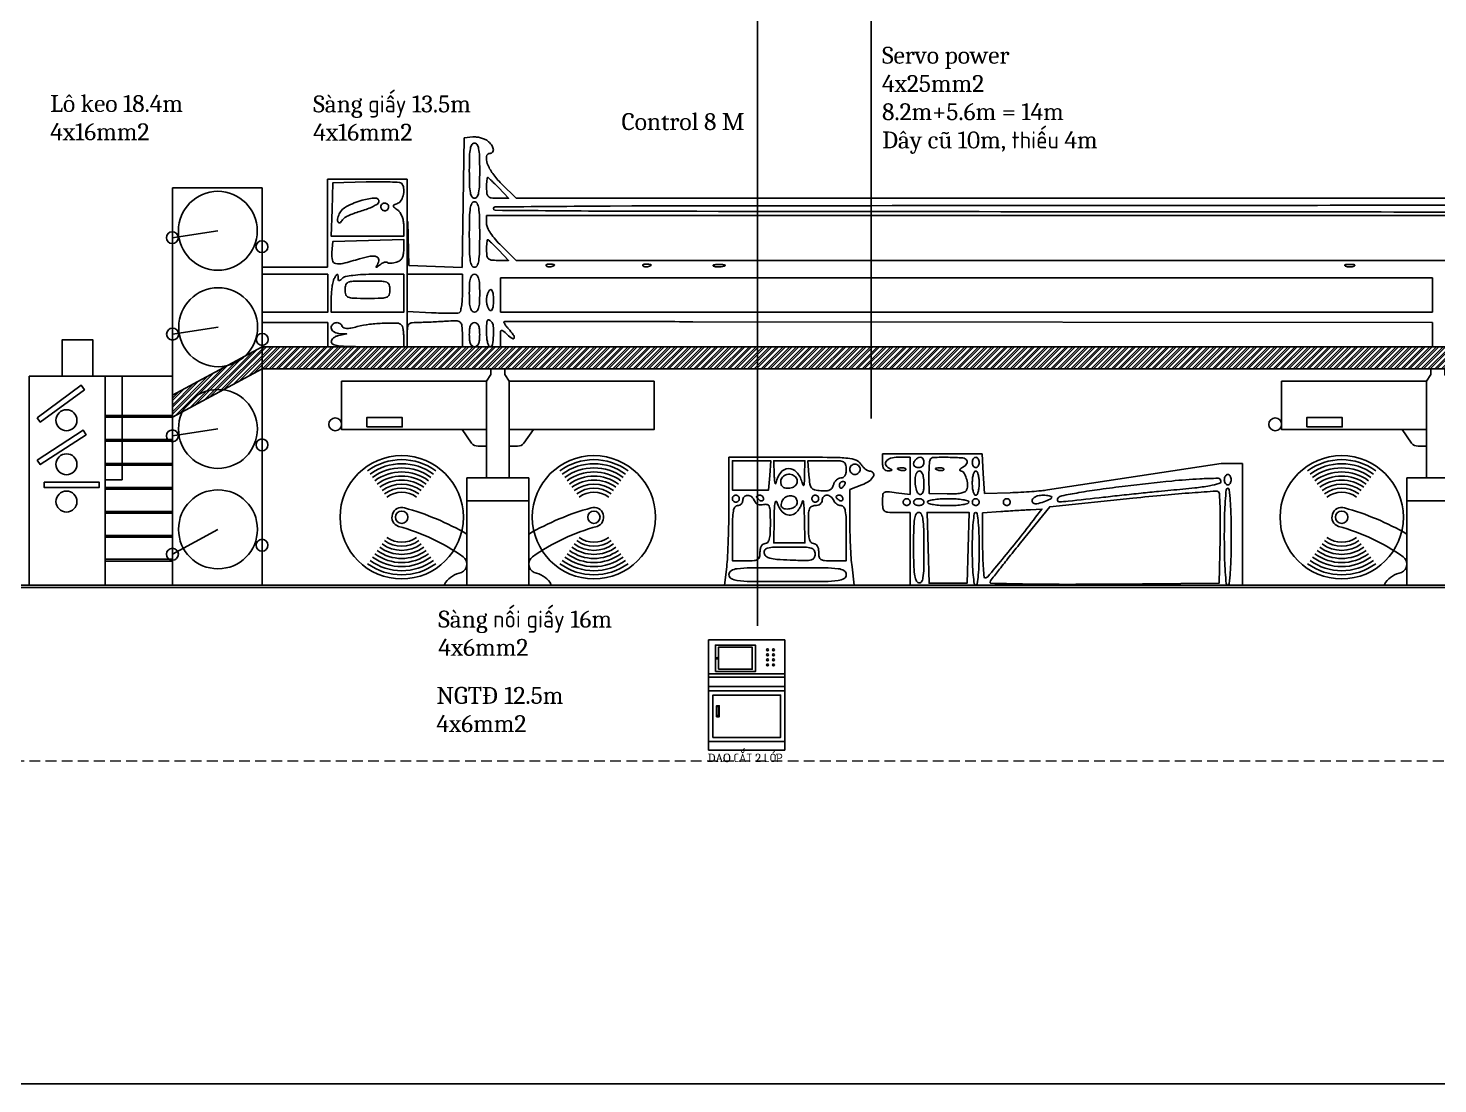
# Model space of a CAD drawing. Extents: x 223136 to 348136, y -32544 to -4064.
# Drawn here: x 284488 to 301134, y -25702 to -13238 of the extents above; entities that cross this region are included whole.
import ezdxf

# ---------------------------------------------------------------- set-up
doc = ezdxf.new("R2010")
doc.units = 0
doc.header["$LTSCALE"] = 20
doc.header["$MEASUREMENT"] = 0
doc.linetypes.add('HIDDEN', pattern=[9.525, 6.35, -3.175])
doc.layers.add('6', color=6, linetype='Continuous')
doc.layers.add('Cuasau', color=10, linetype='Continuous')

# ---------------------------------------------------------------- blocks, each defined once
blk = doc.blocks.new('ngtd')
for p, q in [((-84, 2484), (-84, 2553)), ((84, 2553), (-84, 2553)), ((84, 2484), (84, 2553)), ((-133, 2406), (-84, 2484)), ((-133, 2406), (-133, 1264)), ((133, 2406), (84, 2484)), ((133, 2385), (133, 1264))]:
    blk.add_line(p, q)
for points in [[(-1845, 2120), (-1845, 1835), (-989, 1835), (-133, 1835), (-133, 2120), (-133, 2406), (-989, 2406), (-1845, 2406)], [(-1845, 2406), (-133, 2406), (-133, 1835), (-1845, 1835)], [(1845, 2120), (1845, 1835), (989, 1835), (133, 1835), (133, 2120), (133, 2406), (989, 2406), (1845, 2406)], [(1845, 2406), (133, 2406), (133, 1835), (1845, 1835)], [(-1547, 1867), (-1128, 1867), (-1128, 1977), (-1547, 1977)], [(-366, 1264), (366, 1264), (366, 0), (-366, 0)], [(-366, 1264), (366, 1264), (366, 994), (-366, 994)]]:
    blk.add_lwpolyline(points, close=True)
for points in [[(-133, 1639), (-233, 1639, -0.226341), (-309, 1676), (-422, 1835)], [(133, 1639), (233, 1639, 0.226341), (309, 1676), (422, 1835)], [(-366, 0), (-632, 0), (-618, 30, -0.174978), (-430, 149, 0.567913), (-408, 332, 0.087928), (-1173, 692, -0.977628), (-1102, 911, -0.064496), (-366, 601, 0.636075)], [(366, 0), (632, 0), (618, 30, 0.174978), (430, 149, -0.567913), (408, 332, -0.087928), (1173, 692, 0.977628), (1102, 911, 0.064496), (366, 601, -0.636075)]]:
    blk.add_lwpolyline(points, format="xyb")
for centre, radius in [((-1920, 1897), 75.5), ((-1135, 800), 728), ((1135, 800), 728), ((-1135, 800), 73.3), ((1135, 800), 73.3)]:
    blk.add_circle(centre, radius)
for centre, radius, start, end in [((-1135, 800), 680, 53.7103, 126.2897), ((-1135, 800), 632, 53.7103, 126.2897), ((-1135, 800), 583, 53.7103, 126.2897), ((-1135, 800), 535, 53.7103, 126.2897), ((1135, 800), 680, 53.7103, 126.2897), ((1135, 800), 632, 53.7103, 126.2897), ((1135, 800), 583, 53.7103, 126.2897), ((1135, 800), 535, 53.7103, 126.2897), ((-1135, 800), 487, 53.7103, 126.2897), ((-1135, 800), 439, 53.7103, 126.2897), ((-1135, 800), 391, 53.7103, 126.2897), ((1135, 800), 487, 53.7103, 126.2897), ((1135, 800), 439, 53.7103, 126.2897), ((1135, 800), 391, 53.7103, 126.2897), ((-1135, 800), 343, 53.7103, 126.2897), ((-1135, 800), 295, 53.7103, 126.2897), ((1135, 800), 343, 53.7103, 126.2897), ((1135, 800), 295, 53.7103, 126.2897), ((-1135, 800), 343, 233.7103, 306.2897), ((-1135, 800), 295, 233.7103, 306.2897), ((1135, 800), 343, 233.7103, 306.2897), ((1135, 800), 295, 233.7103, 306.2897), ((-1135, 800), 535, 233.7103, 306.2897), ((-1135, 800), 487, 233.7103, 306.2897), ((-1135, 800), 439, 233.7103, 306.2897), ((-1135, 800), 391, 233.7103, 306.2897), ((1135, 800), 535, 233.7103, 306.2897), ((1135, 800), 487, 233.7103, 306.2897), ((1135, 800), 439, 233.7103, 306.2897), ((1135, 800), 391, 233.7103, 306.2897), ((-1135, 800), 680, 233.7103, 306.2897), ((-1135, 800), 632, 233.7103, 306.2897), ((-1135, 800), 583, 233.7103, 306.2897), ((1135, 800), 680, 233.7103, 306.2897), ((1135, 800), 632, 233.7103, 306.2897), ((1135, 800), 583, 233.7103, 306.2897)]:
    blk.add_arc(centre, radius, start, end)

msp = doc.modelspace()

# ---------------------------------------------------------------- hatches: boundary and pattern name
at = {"layer": '6', "linetype": 'ByBlock'}
h = msp.add_hatch(dxfattribs=at)
h.set_pattern_fill('ANSI32', color=8, scale=150)
h.paths.add_polyline_path([(293100, -16999.533), (287251.209, -16999.533), (287249.759, -17000.314), (287249.759, -17259.943), (293100, -17259.943)])
h.paths.add_polyline_path([(294444.5, -16999.533), (293100, -16999.533), (293100, -17259.943), (294444.5, -17259.943)])
h.paths.add_polyline_path([(310271, -16999.533), (294444.5, -16999.533), (294444.5, -17259.943), (309914.14, -17259.943), (310271, -17254.453)])
h.paths.add_polyline_path([(286789.377, -17508.211), (287249.759, -17259.943), (287249.759, -17000.314), (287053.524, -17106.068, -0.135462681), (286835.276, -17223.685), (286191.122, -17570.829), (286191.122, -17830.829), (286309.783, -17766.839, -0.322823165)])
h.paths.add_polyline_path([(286789.377, -17508.211, 0.322823165), (286309.783, -17766.839)], flags=17)
h.paths.add_polyline_path([(322538.455, -16999.533), (310271, -16999.533), (310271, -17259.943), (322831.71, -17259.943, -0.047041611)])
h.paths.add_polyline_path([(326394.5, -16999.533), (322538.455, -16999.533, 0.047041611), (322831.71, -17259.943), (325448.278, -17259.943), (325872.486, -17253.417, -0.002624999), (326263.232, -17249.457, -0.011484333), (326394.5, -17251.831)])
h.paths.add_polyline_path([(289265.28, -20791.194), (291669.118, -20791.194), (291669.118, -20010.141), (289265.28, -20010.141)], flags=9)
h.paths.add_polyline_path([(289242.056, -21672.469), (290963.634, -21672.469), (290963.634, -20891.416), (289242.056, -20891.416)], flags=9)
h.paths.add_polyline_path([(341793.609, -14897.652), (343381.371, -14897.652), (343381.371, -14116.599), (341793.609, -14116.599)], flags=9)
h.paths.add_polyline_path([(326496.976, -14897.652), (328084.739, -14897.652), (328084.739, -14116.599), (326496.976, -14116.599)], flags=9)
h.paths.add_polyline_path([(341485.618, -12728.635), (342216.755, -12728.635), (342216.755, -12280.916), (341485.618, -12280.916)], flags=9)
h.paths.add_polyline_path([(334494.455, -12728.635), (335389.821, -12728.635), (335389.821, -12280.916), (334494.455, -12280.916)], flags=9)
h.paths.add_polyline_path([(341228.274, -11323.157), (341959.411, -11323.157), (341959.411, -10875.438), (341228.274, -10875.438)], flags=9)
h.paths.add_polyline_path([(310492.266, -14654.818), (312698.276, -14654.818), (312698.276, -14207.099), (310492.266, -14207.099)], flags=9)
h.paths.add_polyline_path([(341101.91, -22162.655), (341846.624, -22162.655), (341846.624, -21938.795), (341101.91, -21938.795)], flags=9)
h.paths.add_polyline_path([(325532.287, -22162.655), (326284.242, -22162.655), (326284.242, -21938.795), (325532.287, -21938.795)], flags=9)
h.paths.add_polyline_path([(309518.361, -22162.655), (310264.958, -22162.655), (310264.958, -21938.795), (309518.361, -21938.795)], flags=9)
h.paths.add_polyline_path([(292477.274, -22003.036), (293529.88, -22003.036), (293529.88, -21779.176), (292477.274, -21779.176)], flags=9)
h.paths.add_polyline_path([(282411.597, -22165.913), (282985.42, -22165.913), (282985.42, -21942.054), (282411.597, -21942.054)], flags=9)
h.paths.add_polyline_path([(257550.171, -22130.394), (258652.67, -22130.394), (258652.67, -21906.534), (257550.171, -21906.534)], flags=9)
h.paths.add_polyline_path([(257076.65, -22130.504), (257461.407, -22130.504), (257461.407, -21906.644), (257076.65, -21906.644)], flags=9)
h.paths.add_polyline_path([(243783.632, -22162.655), (244685.913, -22162.655), (244685.913, -21938.795), (243783.632, -21938.795)], flags=9)

# ---------------------------------------------------------------- linework, layer by layer
for p, q in [((289625.259, -15299), (289636.358, -14532.826)), ((289636.358, -14532.826), (289738.288, -14522.896)), ((286191.122, -15124.02), (286191.122, -19812.802)), ((287251.195, -15124.02), (286191.122, -15124.02)), ((287249.759, -17259.943), (287249.759, -15124.02)), ((288023.427, -15022.09), (288961.652, -15021.336)), ((288023.427, -16061.776), (288023.427, -15022.09)), ((288961.652, -15021.336), (288961.652, -16999.533)), ((290076.2, -15074.759), (290251.025, -15246.336)), ((289614.16, -16065.174), (289625.259, -15299)), ((290251.025, -15246.336), (308522.139, -15246.336)), ((301906.328, -15450.196), (289901.376, -15450.196)), ((289901.376, -15450.196), (289901.376, -15543.637)), ((288972.585, -15520.223), (288984.006, -16041.39)), ((290076.2, -15808.655), (290251.025, -15980.232)), ((288023.427, -16061.776), (287249.759, -16061.776)), ((287729.048, -16060.42), (288023.427, -16061.776)), ((288984.006, -16041.39), (289299.083, -16053.282)), ((289299.083, -16053.282), (289614.16, -16065.174)), ((290251.025, -15980.232), (302097.654, -15980.232)), ((292306.925, -16184.092), (290064.464, -16184.092)), ((290064.464, -16184.092), (290064.464, -16387.952)), ((301072.908, -16184.092), (292306.925, -16184.092)), ((301072.908, -16387.952), (301072.908, -16184.092)), ((290064.464, -16387.952), (290064.464, -16591.812)), ((301072.908, -16591.812), (301072.908, -16387.952)), ((290064.464, -16591.812), (292306.925, -16591.812)), ((292306.925, -16591.812), (301072.908, -16591.812)), ((301072.908, -16714.831), (292337.504, -16704.287)), ((301072.908, -16999.533), (301072.908, -16714.831)), ((290064.464, -16891.283), (290064.464, -16999.533)), ((286191.122, -17570.829), (287249.759, -17000.314)), ((287251.195, -16999.533), (346820.5, -16999.533)), ((290064.464, -16999.533), (292306.925, -16999.533)), ((287249.759, -17259.943), (286191.122, -17830.829)), ((287249.759, -17259.943), (346820.5, -17259.943)), ((287249.759, -17259.943), (287249.759, -19812.802)), ((284499.084, -17346.095), (286191.122, -17346.095)), ((284499.084, -17346.095), (284499.084, -19812.802)), ((285396.068, -17346.095), (285396.068, -19812.802)), ((285396.068, -17346.095), (285396.068, -19812.802)), ((285596.5, -17346.095), (285596.5, -18569.5)), ((286191.122, -19812.802), (286191.122, -17346.095)), ((286191.122, -17830.829), (286191.122, -17570.829)), ((286191.122, -17810.829), (285396.068, -17810.829)), ((286191.122, -17830.829), (285396.068, -17830.829)), ((286191.122, -18093.968), (285396.068, -18093.968)), ((286191.122, -18113.968), (285396.068, -18113.968)), ((292762.664, -18844.466), (292763.018, -18304.237)), ((292763.018, -18304.237), (293516.955, -18304.237)), ((295165.808, -18263.465), (294576.648, -18263.465)), ((294576.648, -18263.465), (294576.648, -18365.395)), ((294760.122, -18304.237), (294902.824, -18304.237)), ((294902.824, -18304.237), (294902.824, -18524.603)), ((295754.967, -18263.465), (295165.808, -18263.465)), ((295767.195, -18497.904), (295754.967, -18263.465)), ((286191.122, -18377.107), (285396.068, -18377.107)), ((286191.122, -18397.107), (285396.068, -18397.107)), ((285596.5, -18569.5), (285396.068, -18569.5)), ((294332.741, -18630.413), (294190.039, -18686.405)), ((294902.824, -18524.603), (294902.824, -18744.97)), ((295779.423, -18732.343), (295767.195, -18497.904)), ((286191.122, -18660.246), (285396.068, -18660.246)), ((286191.122, -18680.246), (285396.068, -18680.246)), ((294190.039, -18686.405), (294190.393, -19035.55)), ((294902.824, -18744.97), (294739.736, -18723.095)), ((296085.213, -18722.973), (295779.423, -18732.343)), ((296656.021, -18667.49), (296523.512, -18690.546)), ((286191.122, -18943.385), (285396.068, -18943.385)), ((286191.122, -18963.385), (285396.068, -18963.385)), ((294739.736, -18956.589), (294902.824, -18956.589)), ((294902.824, -18956.589), (294902.824, -19384.695)), ((286191.122, -19226.524), (285396.068, -19226.524)), ((286191.122, -19246.524), (285396.068, -19246.524)), ((294902.824, -19384.695), (294902.824, -19812.802)), ((286191.122, -19509.663), (285396.068, -19509.663)), ((286191.122, -19529.663), (285396.068, -19529.663)), ((292710.888, -19812.802), (292736.599, -19598.749)), ((294216.459, -19598.749), (294242.169, -19812.802)), ((237333.565, -19812.802), (346860.741, -19812.802)), ((294242.169, -19812.802), (294602.713, -19812.802)), ((294902.824, -19812.802), (294602.713, -19812.802))]:
    msp.add_line(p, q)
at = {"linetype": 'ByBlock'}
for p, q in [((298574.31, -18376.737), (296656.021, -18667.49)), ((298826.404, -18376.737), (298574.31, -18376.737)), ((298826.404, -19811.959), (298826.404, -18376.737)), ((292616.626, -21368.013), (292616.626, -21238.013)), ((292616.626, -21238.013), (292648.626, -21238.013)), ((292648.626, -21238.013), (292648.626, -21368.013)), ((292648.626, -21368.013), (292616.626, -21368.013)), ((292621.626, -21353.734), (292643.626, -21353.734))]:
    msp.add_line(p, q, dxfattribs=at)
for points in [[(223135.508, -25702.311), (348135.508, -25702.311), (348135.508, -4063.542), (223135.508, -4063.542)], [(292616.626, -21368.013), (292648.626, -21368.013), (292648.626, -21238.013), (292616.626, -21238.013)]]:
    msp.add_lwpolyline(points, close=True, dxfattribs=at)
for points in [[(289697.516, -14920.16, 0.006994), (289699.906, -15091.055, 0.039364), (289709.62, -15181.78, 0.093584), (289728.22, -15229.457, 0.258593), (289758.674, -15246.336, 0.258593), (289789.127, -15229.457, 0.093584), (289807.728, -15181.78, 0.039364), (289817.441, -15091.055, 0.006994), (289819.832, -14920.16, 0.006994), (289817.441, -14749.265, 0.039364), (289807.728, -14658.539, 0.093584), (289789.127, -14610.862, 0.258593), (289758.674, -14593.984, 0.258593), (289728.22, -14610.862, 0.093584), (289709.62, -14658.539, 0.039364), (289699.906, -14749.265, 0.006994)], [(288076.716, -15378.845), (288066.41, -15694.828), (288494.629, -15694.828), (288922.847, -15694.828), (288922.847, -15566.814, 0.046134), (288917.789, -15512.106, 0.048017), (288902.789, -15460.015, 0.052054), (288879.945, -15416.173, 0.088141), (288851.496, -15386.252, -0.011806), (288807.745, -15352.408, -0.225928), (288800.531, -15337.259, -0.289816), (288808.615, -15324.485, -0.018157), (288851.496, -15306.044, 0.174579), (288894.433, -15268.726, 0.080791), (288920.025, -15198.263, 0.080072), (288922.095, -15122.632, 0.164703), (288896.167, -15070.158, 0.183094), (288873.167, -15059.797, 0.005104), (288762.399, -15054.161, 0.009831), (288630.114, -15051.388, 0.006519), (288478.253, -15053.169), (288087.021, -15062.862)], [(289901.376, -15124.02, 0.031162), (289905.725, -15193.736, 0.174494), (289922.398, -15226.548, 0.163634), (289956.825, -15242.37, 0.026602), (290031.32, -15246.336), (290161.264, -15246.336), (290044.078, -15124.02, 0.005081), (289998.242, -15077.14, 0.007831), (289957.568, -15037.634, 0.003317), (289922.309, -15004.883, 0.187632), (289914.134, -15001.704, 0.37258), (289909.056, -15006.097, 0.01007), (289905.124, -15037.634, 0.016197), (289902.294, -15077.122, 0.009786)], [(288628.462, -15293.666, -0.173455), (288611.532, -15315.246, -0.024655), (288561.661, -15343.323, -0.025646), (288496.922, -15371.629, -0.019298), (288423.209, -15396.246, 0.014774), (288348.839, -15420.337, 0.01899), (288282.108, -15447.051, 0.017079), (288228.885, -15472.952, 0.133319), (288208.936, -15491.617, -0.077939), (288174.564, -15531.677, -0.425753), (288149.116, -15529.151, -0.227587), (288141.007, -15492.771, -0.053223), (288162.096, -15432.112, -0.16652), (288248.452, -15343.224, -0.045347), (288432.949, -15269.703, -0.064458), (288591.575, -15244.131, -0.521769)], [(288737.221, -15324.398, -0.099038), (288743.382, -15340.959, -0.097945), (288742.734, -15358.684, -0.097945), (288735.386, -15374.828, -0.099038), (288722.47, -15386.886, -0.099038), (288705.909, -15393.046, -0.097945), (288688.183, -15392.398, -0.097945), (288672.039, -15385.051, -0.099038), (288659.982, -15372.134, -0.099038), (288653.821, -15355.573, -0.097945), (288654.469, -15337.848, -0.097945), (288661.816, -15321.704, -0.099038), (288674.733, -15309.646, -0.099038), (288691.294, -15303.485, -0.097945), (288709.02, -15304.134, -0.097945), (288725.164, -15311.481, -0.099038)], [(289697.516, -15674.442, 0.005528), (289699.797, -15880.758, 0.033635), (289709.318, -15987.028, 0.080293), (289727.631, -16042.878, 0.280451), (289758.674, -16061.776, 0.280451), (289789.717, -16042.878, 0.080293), (289808.029, -15987.028, 0.033635), (289817.551, -15880.758, 0.005528), (289819.832, -15674.442, 0.005528), (289817.551, -15468.126, 0.033635), (289808.029, -15361.857, 0.080293), (289789.717, -15306.006, 0.280451), (289758.674, -15287.108, 0.280451), (289727.631, -15306.006, 0.080293), (289709.318, -15361.857, 0.033635), (289699.797, -15468.126, 0.005528)], [(289982.92, -15368.652, 0.411903), (290002.851, -15388.741, 0.000108), (291358.975, -15399.155, 0.000282229), (299564.219, -15407.073, 0.000489), (301969.892, -15409.424, 0.000489), (304375.566, -15407.073, 0.001377), (306057.287, -15399.155, 0.000108), (307413.411, -15388.741, 0.411903), (307433.342, -15368.652, 0.411903), (307413.411, -15348.562, 0.000108), (306057.287, -15338.149, 0.001377), (304375.566, -15330.231, 0.000489), (301969.892, -15327.88, 0.000489), (299564.219, -15330.231, 0.000282229), (291358.975, -15338.149, 0.000108), (290002.851, -15348.562, 0.411903)], [(288074.245, -15888.495, 0.08181), (288080.293, -15978.452, 0.287762), (288119.721, -16017.458, 0.117175), (288205.193, -16016.291, 0.011922), (288401.992, -15961.66, -0.027745), (288527.809, -15930.984, -0.126656), (288602.305, -15936.08, -0.321929), (288628.029, -15971.537, -0.13728), (288611.637, -16031.197, 0.013806), (288596.997, -16057.163, 0.561162), (288599.733, -16061.758, 0.169172), (288609.606, -16058.441, 0.00527), (288643.561, -16031.551, -0.039415), (288669.248, -16013.919, -0.055321), (288694.71, -16002.785, -0.069468), (288716.237, -15999.245, -0.205229), (288729.859, -16004.695, 0.162545), (288744.637, -16012.074, 0.042391), (288771.492, -16013.583, 0.038516), (288804.095, -16010.127, 0.031194), (288838.231, -16001.593, 0.079465), (288877.033, -15982.082, 0.107021), (288903.264, -15952.949, 0.089065), (288918.105, -15911.279, 0.041145), (288922.847, -15853.742), (288922.847, -15732.747), (288504.934, -15744.367), (288087.021, -15755.986)], [(289901.376, -15857.916, 0.031162), (289905.725, -15927.632, 0.174494), (289922.398, -15960.445, 0.163634), (289956.825, -15976.266, 0.026602), (290031.32, -15980.232), (290161.264, -15980.232), (290044.078, -15857.916, 0.005081), (289998.242, -15811.037, 0.007831), (289957.568, -15771.53, 0.003317), (289922.309, -15738.78, 0.187632), (289914.134, -15735.6, 0.37258), (289909.056, -15739.993, 0.01007), (289905.124, -15771.53, 0.016197), (289902.294, -15811.019, 0.009786)], [(288197.106, -16192.247, -0.023205), (288171.846, -16215.264, -0.227685), (288158.242, -16218.664, -0.311655), (288149.935, -16209.988, -0.037242), (288147.555, -16182.054, 0.017425), (288146.106, -16150.166, 0.405593), (288139.887, -16144.713, 0.231435), (288130.333, -16150.002, 0.009151), (288107.407, -16184.092, 0.079815), (288092.094, -16218.901, 0.021389), (288079.31, -16278.186, 0.021108), (288070.406, -16347.707, 0.020398), (288067.26, -16418.531), (288066.635, -16591.812), (288494.741, -16591.812), (288922.847, -16591.812), (288922.847, -16367.566), (288922.847, -16143.32), (288584.44, -16143.32, 0.011084), (288440.576, -16146.51, 0.020332), (288323.779, -16156.461, 0.021091), (288235.418, -16171.431, 0.144849)], [(288963.62, -16364.221), (288963.62, -16585.121), (289249.93, -16598.66, 0.004998), (289362.506, -16602.856, 0.006855), (289463.847, -16604.229, 0.004614), (289548.584, -16603.434, 0.07764), (289576.106, -16598.608, 0.250784), (289591.718, -16581.876, 0.022739), (289604.261, -16524.135, 0.025217), (289613.078, -16449.774, 0.016899), (289615.972, -16364.169), (289615.972, -16143.32), (289289.796, -16143.32), (288963.62, -16143.32)], [(289697.516, -16367.566, 0.01212), (289700.232, -16479.605, 0.054498), (289710.489, -16544.245, 0.118311), (289729.5, -16578.898, 0.211442), (289758.674, -16591.812, 0.211442), (289787.848, -16578.898, 0.118311), (289806.859, -16544.245, 0.054498), (289817.116, -16479.605, 0.01212), (289819.832, -16367.566, 0.01212), (289817.116, -16255.528, 0.054498), (289806.859, -16190.888, 0.118311), (289787.848, -16156.235, 0.211442), (289758.674, -16143.32, 0.211442), (289729.5, -16156.235, 0.118311), (289710.489, -16190.888, 0.054498), (289700.232, -16255.528, 0.01212)], [(290605.543, -16045.637, 0.126455), (290618.872, -16053.516, 0.060344), (290638.659, -16056.744, 0.05415), (290661.392, -16055.218, 0.051402), (290683.689, -16048.856, 0.054073), (290700.678, -16039.823, 0.470617), (290701.381, -16032.392, 0.168741), (290689.485, -16026.63, 0.018894), (290659.056, -16024.223, 0.028489), (290630.671, -16024.671, 0.077125), (290611.101, -16029.186, 0.208169), (290603.658, -16036.714, 0.296942)], [(291747.159, -16045.637, 0.126455), (291760.489, -16053.516, 0.060344), (291780.276, -16056.744, 0.05415), (291803.008, -16055.218, 0.051402), (291825.305, -16048.856, 0.054073), (291842.294, -16039.823, 0.470617), (291842.997, -16032.392, 0.168741), (291831.101, -16026.63, 0.018894), (291800.672, -16024.223, 0.028489), (291772.288, -16024.671, 0.077125), (291752.717, -16029.186, 0.208169), (291745.275, -16036.714, 0.296942)], [(292581.36, -16047.748, 0.06278), (292605.739, -16054.209, 0.030339), (292637.993, -16056.568, 0.029507), (292672.379, -16054.963, 0.037336), (292703.676, -16049.259, 0.087174), (292719.401, -16042.069, 0.597527), (292718.685, -16035.541, 0.080377), (292697.04, -16030.608, 0.012823), (292653.487, -16028.953, 0.014395), (292609.449, -16029.677, 0.052471), (292581.844, -16033.851, 0.333666), (292576.591, -16040.458, 0.31318)], [(300043.415, -16048.007, 0.057986), (300066.655, -16054.381, 0.037979), (300094.38, -16056.49, 0.037979), (300122.104, -16054.381, 0.057986), (300145.345, -16048.007, 0.174857), (300153.882, -16040.371, 0.447206), (300151.397, -16033.483, 0.078554), (300130.725, -16028.714, 0.017491), (300094.38, -16027.442, 0.017491), (300058.034, -16028.714, 0.078554), (300037.363, -16033.483, 0.447206), (300034.878, -16040.371, 0.174857)], [(288759.759, -16326.794, -0.077921), (288750.549, -16385.54, -0.226921), (288723.065, -16414.611, -0.085635), (288662.866, -16426.583, -0.006367), (288494.741, -16428.724, -0.006367), (288326.616, -16426.583, -0.085635), (288266.418, -16414.611, -0.226921), (288238.934, -16385.54, -0.077921), (288229.723, -16326.794, -0.077921), (288238.934, -16268.049, -0.226921), (288266.418, -16238.978, -0.085635), (288326.616, -16227.005, -0.006367), (288494.741, -16224.864, -0.006367), (288662.866, -16227.005, -0.085635), (288723.065, -16238.978, -0.226921), (288750.549, -16268.049, -0.077921)], [(289901.376, -16449.11, 0.038534), (289904.388, -16488.133, 0.041947), (289913.353, -16525.102, 0.04604), (289926.476, -16554.987, 0.128561), (289942.148, -16571.426, 0.340586), (289958.381, -16569.749, 0.123006), (289971.651, -16548.888, 0.057972), (289980.284, -16507.559, 0.022534), (289982.92, -16449.11, 0.022534), (289980.284, -16390.662, 0.057972), (289971.651, -16349.332, 0.123006), (289958.381, -16328.472, 0.340586), (289942.148, -16326.794, 0.128561), (289926.476, -16343.234, 0.04604), (289913.353, -16373.119, 0.041947), (289904.388, -16410.088, 0.038534)], [(288373.746, -16761.987, -0.015726), (288297.539, -16779.052, -0.05168), (288246.235, -16783.453, -0.093821), (288213.691, -16776.694, -0.217633), (288197.067, -16758.861, 0.184525), (288168.976, -16724.595, 0.162515), (288123.433, -16715.508, 0.169038), (288082.836, -16735.632, 0.196395), (288066.635, -16775.286, 0.139989), (288073.541, -16799.47, 0.096728), (288093.043, -16820.438, 0.080816), (288122.624, -16835.369, 0.06151), (288158.372, -16841.997), (288250.109, -16847.549), (288158.372, -16865.219, 0.058152), (288123.292, -16876.319, 0.067395), (288093.583, -16894.83, 0.078312), (288073.508, -16917.595, 0.142551), (288066.635, -16941.21, 0.306691), (288086.677, -16970.811, 0.061342), (288151.648, -16987.951, 0.028761), (288270.78, -16997.249, 0.005097), (288494.741, -16999.533), (288922.847, -16999.533), (288922.847, -16884.012, 0.019564), (288921.046, -16837.983, 0.023845), (288915.631, -16795.208, 0.023386), (288907.822, -16760.35, 0.130296), (288898.279, -16743.923, 0.191655), (288844.616, -16720.811, 0.015598), (288688.55, -16721.315, 0.021724), (288519.277, -16734.522, 0.032621)], [(289116.515, -16711.722, 0.018893), (289022.185, -16716.775, 0.168563), (288984.905, -16733.66, 0.182089), (288967.605, -16769.358, 0.022768), (288963.62, -16856.83), (288963.62, -16999.533), (289289.796, -16999.533), (289615.972, -16999.533), (289615.972, -16863.626, 0.023879), (289610.751, -16754.376, 0.194386), (289588.122, -16710.855, 0.178266), (289540.456, -16693.212, 0.019525), (289421.82, -16697.647, -0.00478), (289352.403, -16702.294, -0.002806), (289269.267, -16706.595, -0.002806), (289186.083, -16709.962, -0.004777)], [(289697.516, -16856.83, 0.025511), (289700.855, -16922.23, 0.075863), (289712.077, -16965.556, 0.129352), (289731.379, -16990.315, 0.164293), (289758.674, -16999.533, 0.164293), (289785.969, -16990.315, 0.129352), (289805.27, -16965.556, 0.075863), (289816.493, -16922.23, 0.025511), (289819.832, -16856.83, 0.025511), (289816.493, -16791.431, 0.075863), (289805.27, -16748.105, 0.129352), (289785.969, -16723.346, 0.164293), (289758.674, -16714.128, 0.164293), (289731.379, -16723.346, 0.129352), (289712.077, -16748.105, 0.075863), (289700.855, -16791.431, 0.025511)], [(289901.376, -16836.444, 0.023598), (289904.327, -16898.946, 0.037669), (289913.353, -16951.625, 0.04382), (289926.364, -16989.297, 0.295869), (289942.148, -16999.533, 0.368378), (289970.878, -16975.042, 0.028398), (289982.039, -16866.215, 0.030871), (289980.204, -16753.644, 0.178711), (289955.739, -16700.538, 0.094588), (289927.377, -16681.268, 0.422338), (289910.702, -16688.144, 0.089002), (289902.772, -16726.677, 0.006358)], [(295065.912, -18365.395, -0.099038), (295061.243, -18388.735, -0.097945), (295047.947, -18408.588, -0.097945), (295028.095, -18421.884, -0.099038), (295004.754, -18426.553, -0.103678), (294966.828, -18418.603, -0.206496), (294946.298, -18396.578, -0.193059), (294947.501, -18365.251, -0.091649), (294970.778, -18331.418, -0.091649), (295004.611, -18308.142, -0.193059), (295035.938, -18306.938, -0.206496), (295057.963, -18327.469, -0.103678)], [(295574.014, -18342.503, -0.182072), (295577.504, -18360.324, -0.094539), (295569.505, -18381.877, -0.073147), (295551.337, -18403.895, -0.051962), (295525.455, -18422.807, 0.026485), (295500.555, -18439.127, 0.099503), (295488.032, -18452.861, 0.343159), (295489.087, -18461.601, 0.193012), (295499.456, -18466.085, -0.248557), (295536.389, -18486.941, -0.06603), (295566.02, -18550.272, -0.061662), (295580.163, -18626.871, -0.106861), (295570.311, -18690.555, -0.199021), (295548.981, -18713.027, -0.05462), (295501.527, -18728.199, -0.039253), (295431.939, -18736.72, -0.017041), (295338.66, -18737.587), (295127.07, -18732.343), (295125.035, -18548.869, -0.007538), (295125.323, -18476.368, -0.009934), (295127.896, -18410.308, -0.007665), (295131.97, -18355.45, -0.089468), (295137.634, -18334.816, -0.278334), (295180.188, -18306.845, -0.014047), (295353.301, -18305.031, -0.014779), (295525.855, -18313.177, -0.239554)], [(295718.265, -18365.395, -0.064853), (295715.219, -18388.776, -0.082425), (295706.288, -18408.588, -0.098894), (295693.041, -18421.841, -0.148195), (295677.493, -18426.553, -0.148195), (295661.944, -18421.841, -0.098894), (295648.697, -18408.588, -0.082425), (295639.766, -18388.776, -0.064853), (295636.721, -18365.395, -0.064853), (295639.766, -18342.014, -0.082425), (295648.697, -18322.202, -0.098894), (295661.944, -18308.949, -0.148195), (295677.493, -18304.237, -0.148195), (295693.041, -18308.949, -0.098894), (295706.288, -18322.202, -0.082425), (295715.219, -18342.014, -0.064853)], [(293298.607, -18518.29, 0.009727), (293301.799, -18580.241, 0.048279), (293307.605, -18614.592, 0.585464), (293314.47, -18616.327, 0.142651), (293321.441, -18602.795, -0.118776), (293375.132, -18485.322, -0.222302), (293466.441, -18439.151, -0.219451), (293561.363, -18479.439, -0.116654), (293624.432, -18593.5, 0.027292), (293638.268, -18634.236, 0.670609), (293646.94, -18634.3, 0.088797), (293653.012, -18607.095, 0.004749), (293655.939, -18518.29), (293660.003, -18345.009), (293476.529, -18345.009), (293293.055, -18345.009)], [(293708.623, -18517.444, 0.017), (293719.682, -18620.812, 0.129538), (293738.491, -18665.521, 0.173943), (293774.378, -18688.55, 0.036694), (293849.14, -18700.056, 0.031019), (293913.206, -18701.167, 0.099598), (293954.423, -18690.939, 0.136648), (293981.063, -18667.885, 0.082694), (293998.218, -18629.551, -0.070758), (294011.149, -18598.713, -0.06996), (294032.205, -18572.569, -0.075658), (294057.878, -18554.929, -0.113235), (294084.292, -18548.869, 0.124301), (294111.916, -18541.894, 0.127847), (294132.576, -18522.686, 0.095786), (294145.188, -18490.788, 0.046413), (294149.267, -18446.939, 0.06847), (294141.244, -18388.63, 0.222208), (294116.415, -18359.787, 0.097538), (294063.012, -18347.381, 0.008451), (293922.677, -18345.009), (293696.086, -18345.009)], [(294190.039, -18446.939, 0.099038), (294194.708, -18470.279, 0.097945), (294208.004, -18490.132, 0.097945), (294227.857, -18503.428, 0.099038), (294251.197, -18508.097, 0.099038), (294274.537, -18503.428, 0.097945), (294294.39, -18490.132, 0.097945), (294307.686, -18470.279, 0.099038), (294312.355, -18446.939, 0.099038), (294307.686, -18423.599, 0.097945), (294294.39, -18403.746, 0.097945), (294274.537, -18390.45, 0.099038), (294251.197, -18385.781, 0.099038), (294227.857, -18390.45, 0.097945), (294208.004, -18403.746, 0.097945), (294194.708, -18423.599, 0.099038)], [(294772.864, -18454.405, 0.051402), (294795.16, -18460.767, 0.05415), (294817.893, -18462.293, 0.060344), (294837.68, -18459.065, 0.126455), (294851.01, -18451.186, 0.296942), (294852.894, -18442.263, 0.208169), (294845.452, -18434.735, 0.077125), (294825.881, -18430.22, 0.028489), (294797.497, -18429.772, 0.018894), (294767.068, -18432.179, 0.168741), (294755.172, -18437.941, 0.470617), (294755.875, -18445.372, 0.054073)], [(295065.912, -18613.425, -0.021757), (295063.098, -18678.065, -0.072498), (295053.363, -18719.317, -0.153914), (295037.001, -18739.471, -0.231184), (295014.947, -18742.333, -0.225164), (294984.714, -18713.118, -0.050203), (294965.801, -18641.808, -0.050182), (294961.077, -18561.369, -0.093195), (294975.769, -18497.904, -0.183107), (295004.382, -18468.721, -0.348465), (295034.477, -18476.008, -0.121923), (295058.473, -18529.745, -0.044362)], [(295221.356, -18454.405, 0.051402), (295243.653, -18460.767, 0.05415), (295266.385, -18462.293, 0.060344), (295286.172, -18459.065, 0.126455), (295299.502, -18451.186, 0.296942), (295301.386, -18442.263, 0.208169), (295293.944, -18434.735, 0.077125), (295274.373, -18430.22, 0.028489), (295245.989, -18429.772, 0.018894), (295215.56, -18432.179, 0.168741), (295203.664, -18437.941, 0.470617), (295204.367, -18445.372, 0.054073)], [(295718.265, -18610.027, -0.027026), (295715.307, -18664.707, -0.042582), (295706.288, -18710.81, -0.052312), (295693.218, -18743.266, -0.277684), (295677.493, -18752.729, -0.277684), (295661.767, -18743.266, -0.052312), (295648.697, -18710.81, -0.042582), (295639.678, -18664.707, -0.027026), (295636.721, -18610.027, -0.027026), (295639.678, -18555.347, -0.042582), (295648.697, -18509.244, -0.052312), (295661.767, -18476.788, -0.277684), (295677.493, -18467.325, -0.277684), (295693.218, -18476.788, -0.052312), (295706.288, -18509.244, -0.042582), (295715.307, -18555.347, -0.027026)], [(293374.599, -18589.641, 0.072026), (293379.698, -18624.854, 0.121293), (293394.684, -18650.489, 0.12387), (293419.595, -18665.896, 0.077002), (293453.736, -18671.185, 0.084055), (293512.045, -18661.313, 0.133059), (293553.622, -18632.869, 0.167478), (293569.476, -18592.517, 0.150128), (293558.073, -18548.869, 0.172127), (293512.157, -18512.018, 0.139409), (293448.713, -18508.311, 0.14748), (293395.298, -18538.296, 0.193987)], [(294067.723, -18630.413, 0.042167), (294069.042, -18646.023, 0.061769), (294073.004, -18659.208, 0.081139), (294078.827, -18668.149, 0.210953), (294085.703, -18671.185, 0.151918), (294094.294, -18668.513, 0.038439), (294105.803, -18659.208, 0.035638), (294117.913, -18646.02, 0.029505), (294128.881, -18630.413, 0.082592), (294135.262, -18614.834, 0.161196), (294133.994, -18601.618, 0.182303), (294125.373, -18592.833, 0.108972), (294110.901, -18589.641, 0.093332), (294094.419, -18592.745, 0.09642), (294080.406, -18601.618, 0.099167), (294071.028, -18614.856, 0.105053)], [(298572.306, -18586.057, -0.33687), (298549.874, -18615.573, -0.022617), (298439.913, -18640.839, -0.01837), (298265.907, -18666.05, -0.004634), (297981.111, -18694.016, 0.002813), (297836.943, -18707.643, 0.000986), (297629.908, -18728.801, 0.000979), (297402.259, -18752.969, 0.001145), (297186.307, -18776.823, -0.000778), (296767.187, -18823.431, -0.024284), (296663.076, -18829.751, -0.343475), (296641.274, -18813.19, -0.265482), (296649.208, -18783.308, -0.15125), (296694.008, -18759.294, -0.004994), (296895.583, -18722.23, -0.008768), (297143.972, -18683.591, -0.005153), (297442.224, -18645.667, -0.003024), (297992.54, -18584.817, -0.012845), (298322.663, -18558.887, -0.012417), (298539.004, -18552.856, -0.415103)], [(298694.622, -18569.255, -0.064853), (298691.576, -18592.636, -0.082425), (298682.645, -18612.448, -0.098894), (298669.398, -18625.701, -0.148195), (298653.85, -18630.413, -0.148195), (298638.301, -18625.701, -0.098894), (298625.054, -18612.448, -0.082425), (298616.123, -18592.636, -0.064853), (298613.078, -18569.255, -0.064853), (298616.123, -18545.874, -0.082425), (298625.054, -18526.062, -0.098894), (298638.301, -18512.809, -0.148195), (298653.85, -18508.097, -0.148195), (298669.398, -18512.809, -0.098894), (298682.645, -18526.062, -0.082425), (298691.576, -18545.874, -0.064853)], [(292803.79, -18793.501, 0.099038), (292806.903, -18809.061, 0.097945), (292815.767, -18822.296, 0.097945), (292829.002, -18831.161, 0.099038), (292844.562, -18834.273, 0.099038), (292860.123, -18831.161, 0.097945), (292873.358, -18822.296, 0.097945), (292882.222, -18809.061, 0.099038), (292885.334, -18793.501, 0.099038), (292882.222, -18777.941, 0.097945), (292873.358, -18764.706, 0.097945), (292860.123, -18755.842, 0.099038), (292844.562, -18752.729, 0.099038), (292829.002, -18755.842, 0.097945), (292815.767, -18764.706, 0.097945), (292806.903, -18777.941, 0.099038)], [(292926.106, -18813.887, -0.099038), (292921.437, -18837.227, -0.097945), (292908.141, -18857.08, -0.097945), (292888.289, -18870.376, -0.099038), (292864.948, -18875.045, 0.258593), (292834.495, -18891.924, 0.093584), (292815.895, -18939.601, 0.039364), (292806.181, -19030.326, 0.006994), (292803.79, -19201.221), (292803.79, -19527.397), (292966.878, -19527.397, 0.016149), (293061.533, -19524.34, 0.124134), (293103.465, -19510.834, 0.201266), (293123.779, -19482.074, 0.05449), (293129.967, -19425.467, -0.04716), (293133.988, -19382.927, -0.088208), (293146.275, -19350.719, -0.118484), (293165.847, -19330.788, -0.140575), (293191.125, -19323.537, 0.220089), (293220.549, -19309.926, 0.114383), (293239.501, -19273.209, 0.051353), (293249.639, -19204.304, 0.010869), (293252.283, -19082.722, 0.00704), (293250.251, -18938.403, 0.081524), (293239.556, -18883.049, 0.258684), (293215.096, -18861.982, 0.115636), (293171.234, -18863.102, -0.064507), (293135.383, -18867.678, -0.09915), (293104.814, -18861.496, -0.109508), (293081.071, -18844.711, -0.092991), (293064.942, -18818.513, 0.129462), (293031.95, -18772.679, 0.165512), (292983.591, -18754.402, 0.215663), (292943.043, -18771.141, 0.190885)], [(293089.195, -18770.709, 0.151918), (293091.867, -18779.301, 0.038439), (293101.171, -18790.809, 0.035638), (293114.36, -18802.92, 0.029505), (293129.967, -18813.887, 0.082592), (293145.546, -18820.269, 0.161196), (293158.762, -18819, 0.182303), (293167.547, -18810.379, 0.108972), (293170.739, -18795.907, 0.093332), (293167.635, -18779.425, 0.09642), (293158.762, -18765.413, 0.099167), (293145.523, -18756.034, 0.105053), (293129.967, -18752.729, 0.042167), (293114.357, -18754.048, 0.061769), (293101.171, -18758.011, 0.081139), (293092.23, -18763.834, 0.210953)], [(293382.27, -18844.934, 0.08023), (293381.322, -18876.383, 0.160906), (293391.99, -18898.521, 0.142972), (293414.89, -18911.591, 0.058724), (293450.747, -18915.817, 0.080801), (293511.271, -18905.972, 0.136742), (293553.535, -18877.41, 0.173116), (293569.049, -18836.424, 0.144136), (293556.677, -18791.244, 0.195296), (293516.771, -18762.057, 0.136944), (293460.46, -18763.546, 0.123391), (293408.696, -18794.87, 0.148789)], [(293863.863, -18813.887, -0.130775), (293857.616, -18837.362, -0.10214), (293840.079, -18857.207, -0.08892), (293813.689, -18870.484, -0.072314), (293782.319, -18875.045, 0.118451), (293739.339, -18885.372, 0.189837), (293714.674, -18913.269, 0.077556), (293703.282, -18971.261, 0.009792), (293700.775, -19099.291, 0.01212), (293703.491, -19211.33, 0.054498), (293713.748, -19275.97, 0.118311), (293732.759, -19310.623, 0.211442), (293761.933, -19323.537, -0.140575), (293787.211, -19330.788, -0.118484), (293806.782, -19350.719, -0.088208), (293819.069, -19382.927, -0.04716), (293823.091, -19425.467, 0.05449), (293829.278, -19482.074, 0.201266), (293849.593, -19510.834, 0.124134), (293891.525, -19524.34, 0.016149), (293986.179, -19527.397), (294149.267, -19527.397), (294149.267, -19201.221, 0.006853), (294146.899, -19028.422, 0.040453), (294137.123, -18938.487, 0.099369), (294118.097, -18891.833, 0.251481), (294086.829, -18875.045, -0.088478), (294061.206, -18870.475, -0.06652), (294035.839, -18857.08, -0.065663), (294014.563, -18837.267, -0.081035), (294000.923, -18813.887, 0.074185), (293987.707, -18790.507, 0.064359), (293967.665, -18770.694, 0.06686), (293944.125, -18757.292, 0.096313), (293920.659, -18752.729, 0.106859), (293898.989, -18757.414, 0.099462), (293880.547, -18770.694, 0.095925), (293868.183, -18790.54, 0.091732)], [(293741.547, -18793.501, 0.099038), (293744.659, -18809.061, 0.097945), (293753.524, -18822.296, 0.097945), (293766.759, -18831.161, 0.099038), (293782.319, -18834.273, 0.099038), (293797.879, -18831.161, 0.097945), (293811.114, -18822.296, 0.097945), (293819.978, -18809.061, 0.099038), (293823.091, -18793.501, 0.099038), (293819.978, -18777.941, 0.097945), (293811.114, -18764.706, 0.097945), (293797.879, -18755.842, 0.099038), (293782.319, -18752.729, 0.099038), (293766.759, -18755.842, 0.097945), (293753.524, -18764.706, 0.097945), (293744.659, -18777.941, 0.099038)], [(294026.951, -18770.709, 0.151918), (294029.623, -18779.301, 0.038439), (294038.928, -18790.809, 0.035638), (294052.116, -18802.92, 0.029505), (294067.723, -18813.887, 0.082592), (294083.302, -18820.269, 0.161196), (294096.518, -18819, 0.182303), (294105.303, -18810.379, 0.108972), (294108.495, -18795.907, 0.093332), (294105.391, -18779.425, 0.09642), (294096.518, -18765.413, 0.099167), (294083.28, -18756.034, 0.105053), (294067.723, -18752.729, 0.042167), (294052.113, -18754.048, 0.061769), (294038.928, -18758.011, 0.081139), (294029.987, -18763.834, 0.210953)], [(294902.824, -18834.273, -0.099038), (294899.712, -18849.833, -0.097945), (294890.848, -18863.068, -0.097945), (294877.612, -18871.933, -0.099038), (294862.052, -18875.045, -0.099038), (294846.492, -18871.933, -0.097945), (294833.257, -18863.068, -0.097945), (294824.393, -18849.833, -0.099038), (294821.28, -18834.273, -0.099038), (294824.393, -18818.713, -0.097945), (294833.257, -18805.478, -0.097945), (294846.492, -18796.614, -0.099038), (294862.052, -18793.501, -0.099038), (294877.612, -18796.614, -0.097945), (294890.848, -18805.478, -0.097945), (294899.712, -18818.713, -0.099038)], [(295065.912, -18834.273, -0.148195), (295061.2, -18849.822, -0.098894), (295047.947, -18863.068, -0.082425), (295028.135, -18872, -0.064853), (295004.754, -18875.045, -0.064853), (294981.373, -18872, -0.082425), (294961.561, -18863.068, -0.098894), (294948.308, -18849.822, -0.148195), (294943.596, -18834.273, -0.148195), (294948.308, -18818.725, -0.098894), (294961.561, -18805.478, -0.082425), (294981.373, -18796.547, -0.064853), (295004.754, -18793.501, -0.064853), (295028.135, -18796.547, -0.082425), (295047.947, -18805.478, -0.098894), (295061.2, -18818.725, -0.148195)], [(295595.949, -18834.273, -0.339565), (295583.585, -18850.378, -0.024068), (295524.598, -18863.153, -0.025878), (295445.757, -18872.133, -0.015416), (295351.316, -18875.045, -0.015416), (295256.876, -18872.133, -0.025878), (295178.035, -18863.153, -0.024068), (295119.047, -18850.378, -0.339565), (295106.684, -18834.273, -0.339565), (295119.047, -18818.168, -0.024068), (295178.035, -18805.393, -0.025878), (295256.876, -18796.414, -0.015416), (295351.316, -18793.501, -0.015416), (295445.757, -18796.414, -0.025878), (295524.598, -18805.393, -0.024068), (295583.585, -18818.168, -0.339565)], [(295718.265, -18834.273, -0.099038), (295715.152, -18849.833, -0.097945), (295706.288, -18863.068, -0.097945), (295693.053, -18871.933, -0.099038), (295677.493, -18875.045, -0.099038), (295661.932, -18871.933, -0.097945), (295648.697, -18863.068, -0.097945), (295639.833, -18849.833, -0.099038), (295636.721, -18834.273, -0.099038), (295639.833, -18818.713, -0.097945), (295648.697, -18805.478, -0.097945), (295661.932, -18796.614, -0.099038), (295677.493, -18793.501, -0.099038), (295693.053, -18796.614, -0.097945), (295706.288, -18805.478, -0.097945), (295715.152, -18818.713, -0.099038)], [(298563.382, -19265.688), (298551.92, -19792.416), (297192.668, -19803.163, -0.002345), (296661.196, -19804.872, -0.004298), (296228.101, -19800.511, -0.000836), (295857.204, -19792.967, -0.519185), (295847.191, -19778.046, -0.072259), (295861.049, -19753.33, -0.001178), (295958.38, -19627.299, -0.003043), (296072.999, -19481.447, -0.002012), (296206.363, -19315.228), (296551.76, -18888.275), (297531.454, -18787.434, -0.002784), (297909.311, -18750.666, -0.004441), (298232.718, -18723.907, -0.001109), (298514.683, -18703.725, -0.191623), (298542.996, -18712.777, -0.210569), (298555.478, -18737.492, -0.00393), (298562.122, -18885.995, -0.008904), (298565.473, -19061.913, -0.005749)], [(296085.213, -18834.273, -0.099038), (296082.1, -18849.833, -0.097945), (296073.236, -18863.068, -0.097945), (296060.001, -18871.933, -0.099038), (296044.441, -18875.045, -0.099038), (296028.881, -18871.933, -0.097945), (296015.646, -18863.068, -0.097945), (296006.781, -18849.833, -0.099038), (296003.669, -18834.273, -0.099038), (296006.781, -18818.713, -0.097945), (296015.646, -18805.478, -0.097945), (296028.881, -18796.614, -0.099038), (296044.441, -18793.501, -0.099038), (296060.001, -18796.614, -0.097945), (296073.236, -18805.478, -0.097945), (296082.1, -18818.713, -0.099038)], [(296574.477, -18774.429, -0.294072), (296557.73, -18800.441, -0.025155), (296480.462, -18830.986, -0.027552), (296399.697, -18853.431, -0.189363), (296359.759, -18847.055, -0.262301), (296343.275, -18818.605, -0.228027), (296357.997, -18787.028, -0.107483), (296408.25, -18761.376, -0.064548), (296474.953, -18752.729, -0.020546), (296513.099, -18754.297, -0.033138), (296545.242, -18759.104, -0.035929), (296568.628, -18765.993, -0.312754)], [(298694.622, -19241.993, -0.005407), (298692.042, -19480.527, -0.01242), (298683.701, -19659.907, -0.007361), (298671.924, -19796.463, -0.385003), (298653.85, -19812.802, -0.385003), (298635.776, -19796.463, -0.007361), (298623.999, -19659.907, -0.01242), (298615.657, -19480.527, -0.005407), (298613.078, -19241.993, -0.005407), (298615.657, -19003.46, -0.01242), (298623.999, -18824.08, -0.007361), (298635.776, -18687.524, -0.385003), (298653.85, -18671.185, -0.385003), (298671.924, -18687.524, -0.007361), (298683.701, -18824.08, -0.01242), (298692.042, -19003.46, -0.005407)], [(293552.207, -18961.457, -0.154863), (293490.157, -18986.633, -0.153257), (293424.651, -18971.572, -0.118385), (293367.029, -18916.163, -0.074253), (293328.625, -18830.415, 0.464974), (293317.734, -18825.453, 0.24655), (293307.571, -18838.98, 0.029482), (293300.407, -18909.002, 0.007273), (293297.119, -19024.543), (293293.055, -19316.742), (293476.529, -19316.742), (293660.003, -19316.742), (293654.45, -19024.543, 0.005949), (293651.153, -18917.865, 0.017247), (293645.453, -18844.255, 0.083462), (293638.589, -18820.234, 0.723188), (293631.617, -18821.119, -0.047577), (293620.456, -18858.886, -0.033138), (293601.162, -18898.964, -0.033535), (293577.269, -18935.276, -0.057327)], [(295065.912, -19383.416, -0.004192), (295063.93, -19619.871, -0.033439), (295054.819, -19728.566, -0.111542), (295035.895, -19776.977, -0.348793), (295004.754, -19786.774, -0.212705), (294973.91, -19755.919, -0.055995), (294955.928, -19686.707, -0.029564), (294946.116, -19569.052, -0.006024), (294943.596, -19359.947, -0.005237), (294945.855, -19144.344, -0.032394), (294955.335, -19034.009, -0.077136), (294973.57, -18975.976, -0.285494), (295004.754, -18956.589, -0.292421), (295036.14, -18976.661, -0.072758), (295054.259, -19037.92, -0.030729), (295063.684, -19154.206, -0.00486)], [(295718.265, -19384.695, -0.007593), (295715.6, -19560.118, -0.016146), (295707.101, -19695.582, -0.011579), (295694.994, -19797.613, -0.373418), (295677.493, -19812.802, -0.373418), (295659.992, -19797.613, -0.011579), (295647.884, -19695.582, -0.016146), (295639.385, -19560.118, -0.007593), (295636.721, -19384.695, -0.007593), (295639.385, -19209.272, -0.016146), (295647.884, -19073.809, -0.011579), (295659.992, -18971.778, -0.373418), (295677.493, -18956.589, -0.373418), (295694.994, -18971.778, -0.011579), (295707.101, -19073.809, -0.016146), (295715.6, -19209.272, -0.007593)], [(296384.211, -19013.524, -0.004178), (296178.266, -19278.099, -0.005836), (295989.418, -19510.937, -0.001684), (295819.162, -19714.517, -0.205219), (295789.616, -19729.381, -0.401758), (295777.359, -19719, -0.006102), (295768.019, -19617.553, -0.012456), (295761.234, -19493.624, -0.007446), (295759.037, -19346.054), (295759.037, -18960.851), (295973.09, -18945.876, -0.000778), (296064.997, -18939.59, -0.00062), (296164.188, -18933.085, -0.000626), (296256.098, -18927.287, -0.001578), (296323.053, -18923.359), (296458.962, -18915.817)], [(293178.374, -19435.66, 0.176416), (293200.206, -19472.265, 0.105433), (293245.838, -19495.656, 0.047313), (293329.308, -19509.901, 0.008479), (293487.154, -19518.991, 0.005634), (293666.911, -19524.258, 0.063889), (293737.486, -19516.493, 0.201507), (293769.917, -19492.605, 0.135377), (293782.319, -19447.64, 0.144426), (293769.014, -19402.541, 0.18545), (293734.356, -19377.253, 0.060254), (293659.332, -19366.434, 0.005716), (293473.539, -19364.309, 0.005846), (293295.916, -19366.386, 0.0535), (293219.427, -19376.408, 0.180342), (293186.481, -19398.661, 0.204914)], [(292763.018, -19690.486, 0.263491), (292789.076, -19736.499, 0.106183), (292859.852, -19760.637, 0.027391), (293015.635, -19770.362, 0.001893), (293456.143, -19772.03, 0.001893), (293896.651, -19770.362, 0.027391), (294052.433, -19760.637, 0.106183), (294123.21, -19736.499, 0.263491), (294149.267, -19690.486, 0.263491), (294123.21, -19644.472, 0.106183), (294052.433, -19620.334, 0.027391), (293896.651, -19610.609, 0.001893), (293456.143, -19608.942, 0.001893), (293015.635, -19610.609, 0.027391), (292859.852, -19620.334, 0.106183), (292789.076, -19644.472, 0.263491)]]:
    msp.add_lwpolyline(points, format="xyb", close=True)
for points in [[(287251.195, -16367.566), (287251.195, -16591.812), (287638.529, -16591.812), (288025.863, -16591.812), (288025.863, -16367.566), (288025.863, -16143.32), (287638.529, -16143.32), (287251.195, -16143.32)], [(287251.195, -16856.83), (287251.195, -16999.533), (287638.529, -16999.533), (288025.863, -16999.533), (288025.863, -16856.83), (288025.863, -16714.128), (287638.529, -16714.128), (287251.195, -16714.128)], [(284888.5, -17346.095), (285251.664, -17346.095), (285251.664, -16919.014), (284888.5, -16919.014)], [(292803.79, -18518.29), (292803.79, -18691.571), (293017.843, -18691.571), (293231.897, -18691.571), (293244.434, -18518.29), (293256.971, -18345.009), (293030.381, -18345.009), (292803.79, -18345.009)], [(295587.182, -19374.502), (295575.563, -19792.416), (295351.316, -19792.416), (295127.07, -19792.416), (295115.451, -19374.502), (295103.832, -18956.589), (295351.316, -18956.589), (295598.801, -18956.589)]]:
    msp.add_lwpolyline(points, close=True)
msp.add_lwpolyline([(292621.626, -21259.418), (292621.626, -21363.013), (292643.626, -21363.013), (292643.626, -21259.418)], dxfattribs=at)
for centre in [(293219.141, -20577.205), (293219.141, -20637.205), (293289.141, -20577.205), (293289.141, -20637.205), (293219.141, -20697.205), (293219.141, -20757.205), (293289.141, -20697.205), (293289.141, -20757.205)]:
    msp.add_circle(centre, 11, dxfattribs=at)
for centre, radius, start, end in [((289759.221, -14737.783), 215.904, 83.798311, 95.5638512), ((289746.198, -14857.618), 336.444, 75.3596031, 83.7982061), ((289749.673, -14844.318), 322.699, 66.7921242, 75.3595797), ((289814, -14694.289), 159.46, 52.2748659, 66.7920455), ((289758.636, -14765.857), 249.943, 37.1650715, 52.2749562), ((289858.879, -14689.864), 124.151, 11.6633649, 37.1651369), ((290066.45, -14777.08), 167.403, 171.2437789, 200.5042165), ((289942.148, -14757.934), 41.634, 90.0000297, 171.2437265), ((289942.148, -14678.493), 37.807, 270.0000246, 324.3464435), ((289935.851, -14673.976), 45.556, 324.346396, 11.6634552), ((290387.547, -14657), 510.218, 200.5041736, 215.7626025), ((290724.077, -14414.621), 924.947, 215.762598, 225.5370568), ((290016.51, -15543.637), 115.135, 179.9999615, 205.2896149), ((290393.58, -15365.481), 532.173, 205.2895638, 213.4116201), ((290569.607, -15249.361), 743.05, 213.4116755, 220.5486509), ((290915.763, -14953.205), 1198.608, 220.5487406, 225.53704), ((290081.493, -16821.871), 15.689, 112.9044421, 177.7892124), ((290081.748, -16822.474), 16.345, 49.9635716, 112.9043007), ((288845.6, -18293.765), 1937.999, 47.8553066, 49.9637318), ((290112.198, -16709.265), 6.489, 120.711426, 203.3640854), ((290267.376, -16642.228), 175.528, 203.3641571, 211.0196915), ((290123.63, -16728.511), 28.875, 89.9933502, 120.7113526), ((290340.307, -16598.373), 260.629, 211.0195773, 218.0574113), ((289626.235, -4272039.251), 4255339.644, 89.984593838, 89.993302796), ((290559.448, -16426.807), 538.941, 218.0574649, 222.1447416), ((289448.803, -17431.927), 958.989, 36.7589787, 42.1447071), ((290701.354, -273045.966), 256346.214, 89.82412939, 89.98455754), ((289950.778, -517463.367), 500764.768, 89.726918, 89.82409164), ((291879.466, -16891.285), 1815.002, 177.789094, 179.999955), ((290515.142, -16448.942), 550.121, 227.8552845, 235.7424857), ((290212.785, -16892.888), 12.991, 235.7425131, 348.5591924), ((290179.458, -16886.143), 46.994, 348.5591531, 36.7589727), ((293516.951, -75168.54), 56864.303, 89.5301706, 89.9999953), ((293966.914, -20296.782), 1990.7, 84.2148003, 89.5302078), ((294760.122, -18620.163), 315.926, 89.999939, 106.3222099), ((294129, -18696.974), 382.702, 69.0974681, 84.214883), ((294224.681, -18446.444), 114.523, 31.9852359, 69.0974511), ((294521.339, -18261.178), 235.234, 211.9851781, 221.477782), ((294510.465, -18270.79), 220.72, 221.4777785, 231.4347868), ((294482.335, -18306.073), 175.597, 231.434668, 242.3282392), ((294424.093, -18417.142), 50.183, 242.3282654, 270.000024), ((294424.093, -18521.563), 54.237, 38.7641689, 90.000034), ((294842.772, -18365.395), 266.124, 180.0000199, 190.0068954), ((294653.89, -18398.723), 74.324, 190.0068483, 215.8603188), ((294632.452, -18414.219), 47.872, 215.8603803, 249.8949023), ((294652.511, -18378.026), 40.591, 146.0155574, 215.0972259), ((294644.29, -18381.88), 82.31, 249.8948772, 272.5829379), ((294698.242, -18408.853), 95.742, 106.3221707, 146.0155893), ((294709.755, -18337.798), 110.556, 215.0973311, 248.0254769), ((294633.371, -18139.844), 324.593, 272.5830309, 277.3999798), ((294635.193, -18522.583), 88.704, 56.1410958, 68.0254941), ((294673.049, -18445.347), 16.523, 277.3999599, 319.3986205), ((294681.914, -18452.946), 4.847, 319.3987064, 56.1411514), ((294176.65, -18232.596), 427.344, 291.4234701, 304.4707317), ((294323.811, -18446.951), 167.335, 304.4707054, 330.745193), ((294437.62, -18510.7), 36.888, 330.7452304, 38.76416), ((295372.407, -18828.905), 795.759, 174.2816698, 179.9999767), ((294619.253, -18753.487), 38.838, 122.9750187, 174.2817023), ((294630.042, -18770.118), 58.662, 85.1845715, 122.975063), ((294455.438, -20842.714), 2138.6, 82.3606691, 85.1845206), ((295908.336, -12950.966), 5774.716, 271.7552149, 273.0143343), ((295894.225, -12682.856), 6043.197, 273.0142642, 274.2312151), ((295943.502, -13348.819), 5375.414, 274.2311416, 275.435717), ((296365.259, -17781.025), 923.187, 275.4356061, 279.8704334), ((279579.067, -18835.831), 13183.6, 358.9953231, 359.9624702), ((295209.481, -18828.905), 632.833, 180.0000282, 186.9570359), ((294630.264, -18899.583), 49.319, 186.9570995, 231.942027), ((294643.801, -18882.292), 71.279, 231.9420559, 266.395653), ((294739.737, -17359.262), 1597.327, 266.3956693, 269.9999642), ((279711.833, -18838.167), 13050.813, 358.0208787, 358.9953594), ((300170.262, -19029.48), 5979.872, 180.0581631, 181.4893931), ((281113.427, -18886.6), 11648.383, 357.0695399, 358.0208735), ((302100.696, -18979.285), 7910.958, 181.4894063, 182.6497505), ((301406.776, -19011.398), 7216.296, 182.6497675, 183.8229456), ((291036.947, -19394.595), 1711.869, 353.1507494, 357.0696279), ((296222.035, -19357.852), 2019.992, 183.8229815, 186.8491687), ((288037.236, 112589968.569), 112609809.496, 269.99032505034, 270.000409111), ((293092.84, 176027691.051), 176047532.027, 269.99861630972, 270.00719088519)]:
    msp.add_arc(centre, radius, start, end)
msp.add_arc((292632.626, -21259.603), 11.002, 359.0353819, 180.9646181, dxfattribs=at)
msp.add_point((286191.122, -19246.524))
at = {"layer": '6', "color": 2, "linetype": 'ByBlock', "true_color": 0xf1eb1f}
for p, q in [((286190.014, -15711.719), (286727.886, -15630.444)), ((286193.447, -16850.76), (286731.318, -16769.486)), ((286191.122, -18051.5), (286728.994, -17970.226)), ((286191.122, -19450), (286729.561, -19155.521))]:
    msp.add_line(p, q, dxfattribs=at)
for points in [[(284593.494, -17837.483), (285114.708, -17454.993), (285152.572, -17506.59), (284631.358, -17889.08)], [(284595.731, -18338.017), (285137.628, -17985.442), (285172.531, -18039.087), (284630.634, -18391.662)], [(284678.5, -18598), (285325, -18598), (285325, -18662), (284678.5, -18662)]]:
    msp.add_lwpolyline(points, close=True, dxfattribs=at)
for centre, radius in [((286727.886, -15630.444), 465.944), ((286190.014, -15711.719), 70.241), ((287248.083, -15818.423), 70.241), ((286731.318, -16769.486), 465.944), ((286193.447, -16850.76), 70.241), ((287251.516, -16912.965), 70.241), ((286728.994, -17970.226), 465.944), ((284940.5, -17867.5), 124), ((286191.122, -18051.5), 70.241), ((287249.192, -18158.205), 70.241), ((284940.5, -18387.5), 124), ((284940.5, -18827.5), 124), ((286729.561, -19155.521), 465.944), ((287249.759, -19343.5), 70.241), ((286191.122, -19450), 70.241)]:
    msp.add_circle(centre, radius, dxfattribs=at)
at = {"layer": 'Cuasau', "linetype": 'ByBlock'}
for p, q in [((293100, -12876.285), (293100, -20296.5)), ((292523.169, -20862.144), (293423.169, -20862.144)), ((293423.169, -20902.144), (292523.169, -20902.144)), ((293423.169, -21762.144), (293423.169, -20902.144)), ((293423.169, -21012.144), (292523.169, -21012.144)), ((292523.169, -21062.144), (293423.169, -21062.144)), ((293423.169, -21062.144), (293423.169, -21012.144))]:
    msp.add_line(p, q, dxfattribs=at)
at = {"layer": 'Cuasau', "color": 3, "linetype": 'HIDDEN', "lineweight": 0}
msp.add_line((243736.271, -21889.502), (346231.5, -21889.502), dxfattribs=at)
at = {"layer": 'Cuasau', "color": 2, "linetype": 'ByBlock', "true_color": 0xf1eb1f}
msp.add_lwpolyline([(293362, -10696), (293362, -12511.5), (294444.5, -12511.5), (294444.5, -17848.5)], dxfattribs=at)
at = {"layer": 'Cuasau', "linetype": 'ByBlock'}
for points in [[(292523.169, -21662.144), (293423.169, -21662.144), (293423.169, -20462.144), (292523.169, -20462.144)], [(292603.169, -20834.144), (293075.169, -20834.144), (293075.169, -20522.144), (292603.169, -20522.144)], [(292639.169, -20808.144), (293039.169, -20808.144), (293039.169, -20548.144), (292639.169, -20548.144)], [(292523.169, -21662.144), (293423.169, -21662.144), (293423.169, -21062.144), (292523.169, -21062.144)], [(292573.169, -21612.144), (293373.169, -21612.144), (293373.169, -21112.144), (292573.169, -21112.144)], [(292523.169, -21662.144), (293423.169, -21662.144), (293423.169, -21762.144), (292523.169, -21762.144)]]:
    msp.add_lwpolyline(points, close=True, dxfattribs=at)
msp.add_circle((292621.169, -20678.144), 8, dxfattribs=at)

# ---------------------------------------------------------------- block references
at = {"layer": '6', "color": 2, "linetype": 'ByBlock', "true_color": 0xf1eb1f}
for p in [(290033.885, -19812.802), (301134.066, -19812.802)]:
    msp.add_blockref('ngtd', p, dxfattribs=at)

# ---------------------------------------------------------------- texts
at = {"layer": 'Cuasau', "color": 2, "linetype": 'ByBlock', "true_color": 0xf1eb1f, "char_height": 200, "attachment_point": 1}
for s, width, insert in [('{\\fCambria|b0|i0|c0|p18;Servo power\\P4x25mm2\\P8.2m+5.6m = 14m\\PDây cũ 10m, thiếu 4m}', 2905.5, (294571.5, -13457.5)), ('{\\fCambria|b0|i0|c0|p18;Sàng giấy 13.5m\\P4x16mm2}', 2276, (287854.5, -14032.515)), ('{\\fCambria|b0|i0|c0|p18;Lô keo 18.4m\\P4x16mm2}', 1772, (284749, -14027.442)), ('{\\fCambria|b0|i0|c0|p18;Control 8 M}', 1772, (291495, -14241.183)), ('{\\fCambria|b0|i0|c0|p18;Sàng nối giấy 16m\\P4x6mm2}', 2504.5, (289331.5, -20115.608)), ('{\\fCambria|b0|i0|c0|p18;NGTĐ 12.5m\\P4x6mm2}', 1772, (289309, -21016))]:
    msp.add_mtext_dynamic_manual_height_columns(s, width=width, gutter_width=1, heights=[0], dxfattribs=dict(at, insert=insert))
at = {"layer": 'Cuasau', "linetype": 'ByBlock', "insert": (292510.963, -21804.176), "char_height": 100, "attachment_point": 1}
msp.add_mtext_dynamic_manual_height_columns('{\\fCambria|b0|i0|c0|p18;DAO CẮT 2 LỚP}', width=1389.53091, gutter_width=1, heights=[0], dxfattribs=at)

doc.saveas('drawing.dxf')
